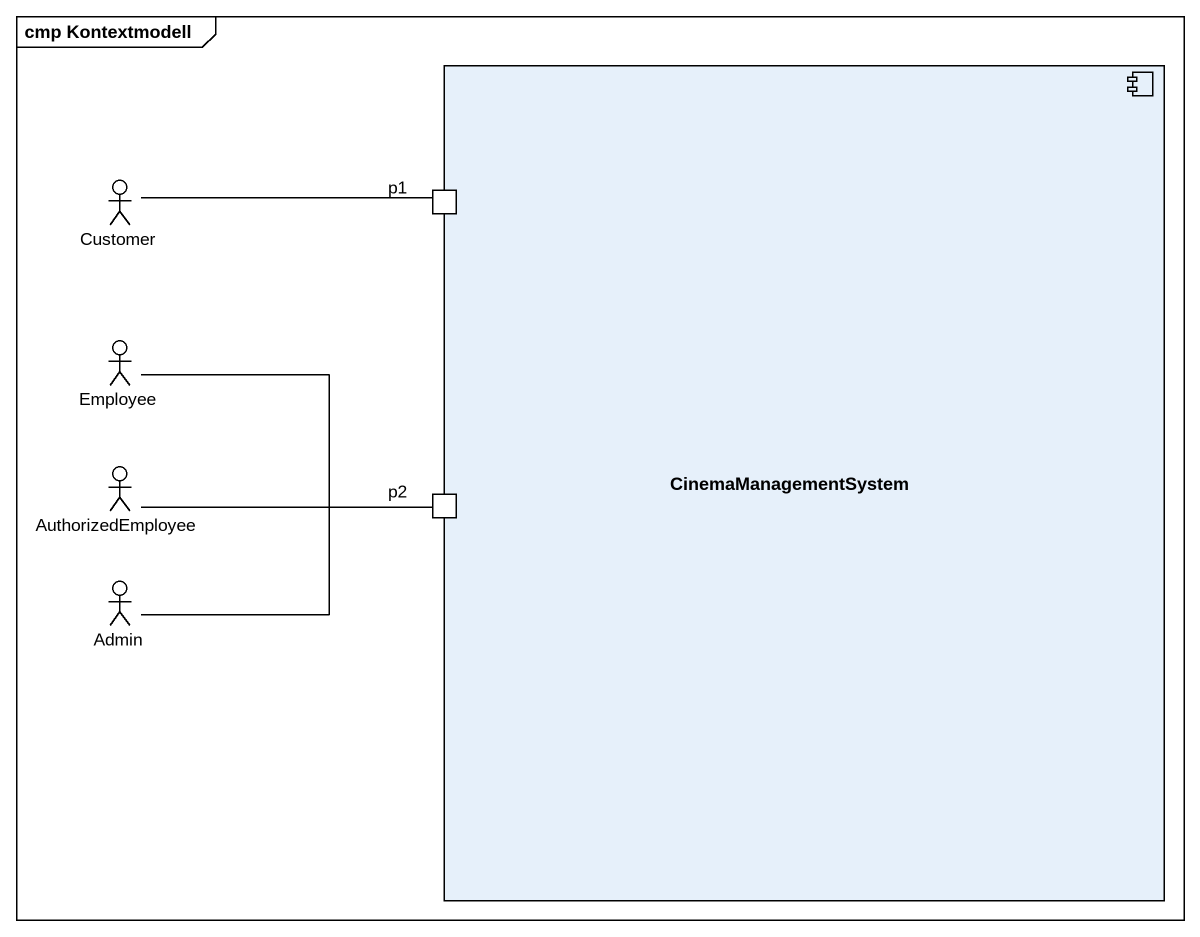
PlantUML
@startuml
mainframe cmp Kontextmodell
component CinemaManagementSystem {
  port p1
  port p2
}
actor Customer
actor Employee
actor AuthorizedEmployee
actor Admin
Customer -right- CinemaManagementSystem
Employee -right- CinemaManagementSystem
AuthorizedEmployee -right- CinemaManagementSystem
Admin -right- CinemaManagementSystem
@enduml
